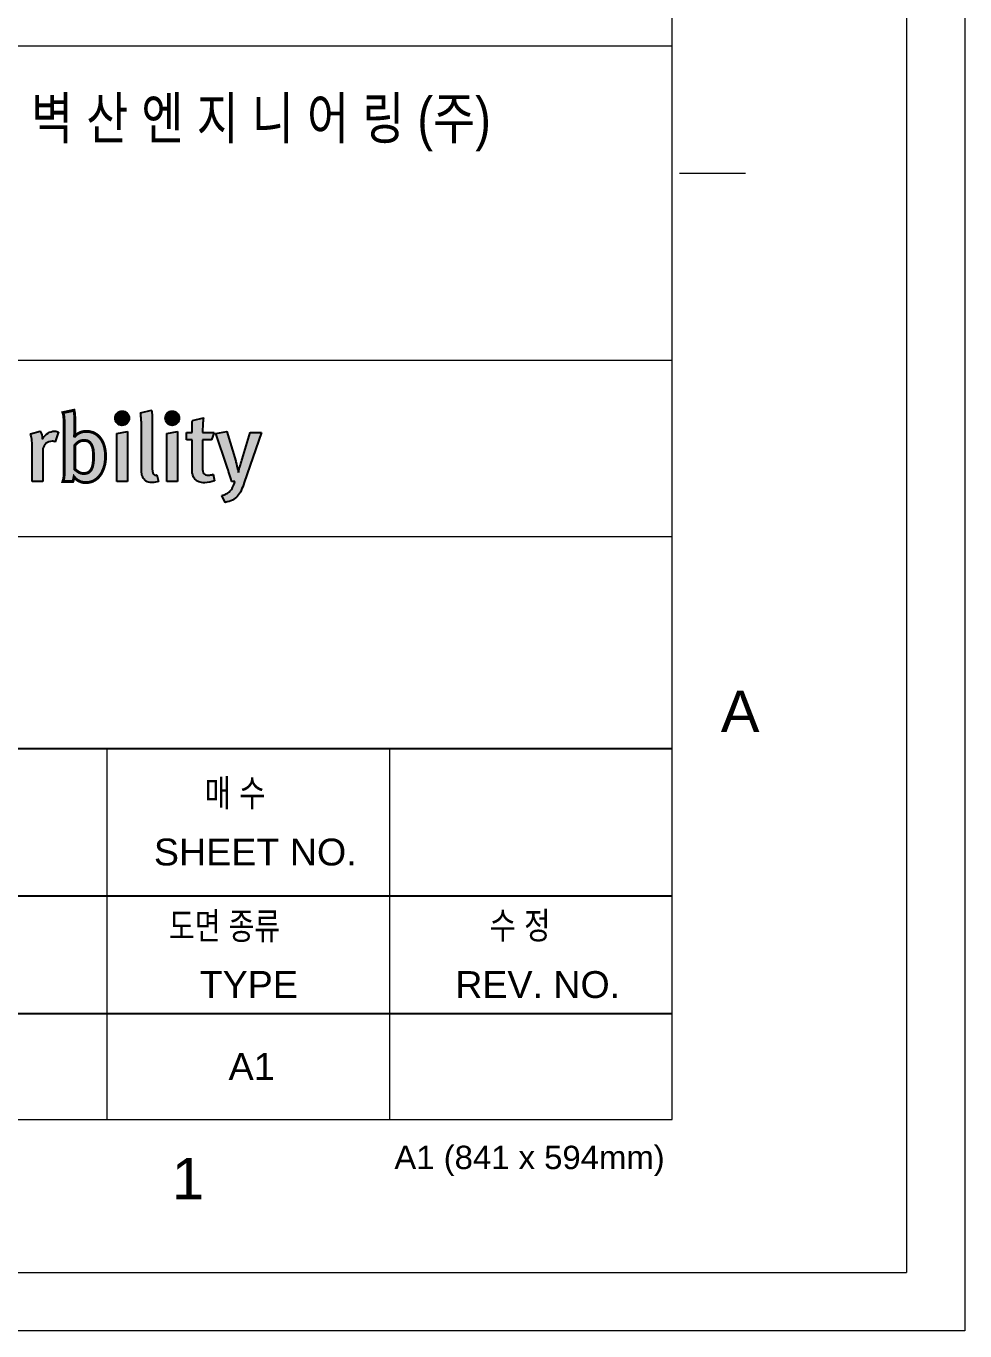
# Model space of a CAD drawing. Header units: inches. Extents: x 0 to 841, y 0 to 594.
# Drawn here: x 760.6 to 841, y 0 to 111.7 of the extents above; entities that cross this region are included whole.
import ezdxf
from ezdxf.enums import TextEntityAlignment as Align

# ---------------------------------------------------------------- set-up
doc = ezdxf.new("R2010")
doc.units = ezdxf.units.IN
doc.header["$MEASUREMENT"] = 0
for name, color, linetype in [('BG 0 -2', 7, 'Continuous'), ('BG _U+B808_U+C774_U+C5B4 1', 7, 'Continuous'), ('BG Default', 7, 'Continuous'), ('BG VPORT', 7, 'Continuous'), ('한국지역난방기술주식회사 CI', 7, 'Continuous')]:
    doc.layers.add(name, color=color, linetype=linetype)
doc.styles.add('Arial', font='arial.ttf')

msp = doc.modelspace()

# ---------------------------------------------------------------- hatches: boundary and pattern name
at = {"layer": 'BG 0 -2', "linetype": 'ByBlock', "true_color": 0x005bac}
h = msp.add_hatch(color=154, dxfattribs=at)
edge = h.paths.add_edge_path()
edge.add_spline(control_points=[(769.44, 78.16), (769.44, 77.99), (769.38, 77.85), (769.26, 77.73), (769.14, 77.61), (769, 77.55), (768.82, 77.55), (768.66, 77.55), (768.52, 77.61), (768.41, 77.73), (768.29, 77.85), (768.24, 77.99), (768.24, 78.16), (768.24, 78.33), (768.29, 78.47), (768.41, 78.59), (768.53, 78.71), (768.67, 78.77), (768.84, 78.77), (769, 78.77), (769.14, 78.71), (769.26, 78.6), (769.38, 78.48), (769.44, 78.33), (769.44, 78.16)], knot_values=[0, 0, 0, 0, 1, 1, 1, 2, 2, 2, 3, 3, 3, 4, 4, 4, 5, 5, 5, 6, 6, 6, 7, 7, 7, 8, 8, 8, 8], degree=3, periodic=0)
h = msp.add_hatch(color=154, dxfattribs=at)
edge = h.paths.add_edge_path()
edge.add_spline(control_points=[(771.96, 72.75), (771.79, 72.68), (771.61, 72.65), (771.41, 72.65), (771.18, 72.65), (771, 72.69), (770.87, 72.78), (770.75, 72.87), (770.66, 72.98), (770.6, 73.11), (770.54, 73.23), (770.51, 73.36), (770.5, 73.5), (770.49, 73.63), (770.49, 73.74), (770.49, 73.83), (770.49, 73.83), (770.49, 77.4), (770.49, 77.4), (770.49, 77.55), (770.49, 77.67), (770.49, 77.79), (770.48, 77.9), (770.48, 78), (770.47, 78.1), (770.46, 78.19), (770.45, 78.28), (770.44, 78.37), (770.44, 78.45), (770.42, 78.54), (770.41, 78.63), (770.41, 78.63), (771.34, 78.84), (771.34, 78.84), (771.38, 78.71), (771.4, 78.55), (771.4, 78.37), (771.41, 78.19), (771.42, 77.96), (771.42, 77.68), (771.42, 77.68), (771.42, 74.13), (771.42, 74.13), (771.42, 73.99), (771.42, 73.87), (771.42, 73.79), (771.42, 73.7), (771.43, 73.63), (771.44, 73.58), (771.45, 73.53), (771.46, 73.48), (771.47, 73.45), (771.48, 73.42), (771.49, 73.4), (771.51, 73.38), (771.54, 73.34), (771.58, 73.31), (771.64, 73.29), (771.69, 73.28), (771.75, 73.28), (771.81, 73.31), (771.81, 73.31), (771.96, 72.75), (771.96, 72.75)], knot_values=[0, 0, 0, 0, 1, 1, 1, 2, 2, 2, 3, 3, 3, 4, 4, 4, 5, 5, 5, 6, 6, 6, 7, 7, 7, 8, 8, 8, 9, 9, 9, 10, 10, 10, 11, 11, 11, 12, 12, 12, 13, 13, 13, 14, 14, 14, 15, 15, 15, 16, 16, 16, 17, 17, 17, 18, 18, 18, 19, 19, 19, 20, 20, 20, 21, 21, 21, 21], degree=3, periodic=0)
h = msp.add_hatch(color=154, dxfattribs=at)
edge = h.paths.add_edge_path()
edge.add_spline(control_points=[(773.73, 78.16), (773.73, 77.99), (773.67, 77.85), (773.55, 77.73), (773.43, 77.61), (773.29, 77.55), (773.12, 77.55), (772.95, 77.55), (772.81, 77.61), (772.7, 77.73), (772.58, 77.85), (772.53, 77.99), (772.53, 78.16), (772.53, 78.33), (772.59, 78.47), (772.7, 78.59), (772.82, 78.71), (772.96, 78.77), (773.13, 78.77), (773.29, 78.77), (773.43, 78.71), (773.55, 78.6), (773.67, 78.48), (773.73, 78.33), (773.73, 78.16)], knot_values=[0, 0, 0, 0, 1, 1, 1, 2, 2, 2, 3, 3, 3, 4, 4, 4, 5, 5, 5, 6, 6, 6, 7, 7, 7, 8, 8, 8, 8], degree=3, periodic=0)
h = msp.add_hatch(color=154, dxfattribs=at)
edge = h.paths.add_edge_path()
edge.add_spline(control_points=[(776.74, 72.81), (776.47, 72.69), (776.2, 72.63), (775.92, 72.63), (775.71, 72.63), (775.54, 72.66), (775.4, 72.71), (775.26, 72.77), (775.15, 72.85), (775.07, 72.94), (774.98, 73.04), (774.92, 73.16), (774.88, 73.29), (774.84, 73.42), (774.82, 73.56), (774.82, 73.71), (774.82, 73.71), (774.82, 76.3), (774.82, 76.3), (774.82, 76.3), (774.36, 76.3), (774.36, 76.3), (774.36, 76.3), (774.36, 76.93), (774.36, 76.93), (774.36, 76.93), (774.82, 76.93), (774.82, 76.93), (774.82, 77.11), (774.82, 77.28), (774.83, 77.46), (774.83, 77.64), (774.84, 77.81), (774.86, 77.97), (774.86, 77.97), (775.8, 78.19), (775.8, 78.19), (775.78, 78.02), (775.76, 77.82), (775.75, 77.59), (775.73, 77.36), (775.73, 77.14), (775.73, 76.93), (775.73, 76.93), (776.73, 76.93), (776.73, 76.93), (776.73, 76.93), (776.49, 76.3), (776.49, 76.3), (776.49, 76.3), (775.72, 76.3), (775.72, 76.3), (775.72, 76.3), (775.72, 73.95), (775.72, 73.95), (775.72, 73.69), (775.75, 73.51), (775.82, 73.42), (775.9, 73.32), (776.03, 73.28), (776.23, 73.28), (776.34, 73.28), (776.47, 73.3), (776.62, 73.36), (776.62, 73.36), (776.74, 72.81), (776.74, 72.81)], knot_values=[0, 0, 0, 0, 1, 1, 1, 2, 2, 2, 3, 3, 3, 4, 4, 4, 5, 5, 5, 6, 6, 6, 7, 7, 7, 8, 8, 8, 9, 9, 9, 10, 10, 10, 11, 11, 11, 12, 12, 12, 13, 13, 13, 14, 14, 14, 15, 15, 15, 16, 16, 16, 17, 17, 17, 18, 18, 18, 19, 19, 19, 20, 20, 20, 21, 21, 21, 22, 22, 22, 22], degree=3, periodic=0)
h = msp.add_hatch(color=154, dxfattribs=at)
edge = h.paths.add_edge_path()
edge.add_spline(control_points=[(763.1, 76.13), (763.06, 76.15), (763.01, 76.16), (762.98, 76.18), (762.94, 76.19), (762.89, 76.19), (762.84, 76.19), (762.65, 76.19), (762.48, 76.13), (762.34, 76.01), (762.19, 75.89), (762.1, 75.74), (762.06, 75.57), (762.06, 75.57), (762.06, 72.74), (762.06, 72.74), (762.06, 72.74), (761.14, 72.74), (761.14, 72.74), (761.14, 72.74), (761.14, 75.7), (761.14, 75.7), (761.14, 75.96), (761.13, 76.18), (761.1, 76.36), (761.07, 76.54), (761.04, 76.7), (760.99, 76.82), (760.99, 76.82), (761.83, 77.04), (761.83, 77.04), (761.94, 76.84), (761.99, 76.62), (761.99, 76.37), (762.15, 76.61), (762.32, 76.78), (762.49, 76.88), (762.67, 76.99), (762.85, 77.05), (763.06, 77.05), (763.18, 77.05), (763.29, 77.02), (763.38, 76.98), (763.38, 76.98), (763.1, 76.13), (763.1, 76.13)], knot_values=[0, 0, 0, 0, 1, 1, 1, 2, 2, 2, 3, 3, 3, 4, 4, 4, 5, 5, 5, 6, 6, 6, 7, 7, 7, 8, 8, 8, 9, 9, 9, 10, 10, 10, 11, 11, 11, 12, 12, 12, 13, 13, 13, 14, 14, 14, 15, 15, 15, 15], degree=3, periodic=0)
for points in [[(768.37, 72.74), (768.37, 76.86), (769.29, 77.03), (769.29, 72.74)], [(772.66, 72.74), (772.66, 76.86), (773.58, 77.03), (773.58, 72.74)]]:
    msp.add_hatch(color=154, dxfattribs=at).paths.add_polyline_path(points)
h = msp.add_hatch(color=154, dxfattribs=at)
edge = h.paths.add_edge_path()
edge.add_spline(control_points=[(779.3, 72.65), (779.21, 72.39), (779.12, 72.17), (779.03, 71.98), (778.94, 71.79), (778.84, 71.62), (778.72, 71.49), (778.6, 71.35), (778.46, 71.24), (778.29, 71.15), (778.12, 71.06), (777.91, 70.99), (777.66, 70.95), (777.66, 70.95), (777.37, 71.54), (777.37, 71.54), (777.51, 71.58), (777.64, 71.62), (777.75, 71.68), (777.86, 71.73), (777.97, 71.81), (778.06, 71.9), (778.15, 71.99), (778.23, 72.1), (778.3, 72.24), (778.37, 72.37), (778.44, 72.54), (778.5, 72.74), (778.5, 72.74), (778.21, 72.74), (778.21, 72.74), (778.15, 72.98), (778.08, 73.2), (778.01, 73.43), (777.94, 73.65), (777.87, 73.85), (777.81, 74.04), (777.81, 74.04), (776.86, 76.86), (776.86, 76.86), (776.86, 76.86), (777.79, 77.02), (777.79, 77.02), (777.79, 77.02), (778.56, 74.47), (778.56, 74.47), (778.57, 74.41), (778.59, 74.33), (778.62, 74.23), (778.62, 74.23), (778.69, 73.93), (778.69, 73.93), (778.72, 73.83), (778.74, 73.74), (778.76, 73.67), (778.77, 73.59), (778.78, 73.54), (778.79, 73.52), (778.79, 73.53), (778.8, 73.57), (778.82, 73.65), (778.84, 73.72), (778.86, 73.81), (778.89, 73.92), (778.92, 74.03), (778.95, 74.14), (778.99, 74.27), (779.03, 74.4), (779.07, 74.53), (779.11, 74.66), (779.11, 74.66), (779.8, 76.93), (779.8, 76.93), (779.8, 76.93), (780.78, 76.93), (780.78, 76.93), (780.78, 76.93), (779.3, 72.65), (779.3, 72.65)], knot_values=[0, 0, 0, 0, 1, 1, 1, 2, 2, 2, 3, 3, 3, 4, 4, 4, 5, 5, 5, 6, 6, 6, 7, 7, 7, 8, 8, 8, 9, 9, 9, 10, 10, 10, 11, 11, 11, 12, 12, 12, 13, 13, 13, 14, 14, 14, 15, 15, 15, 16, 16, 16, 17, 17, 17, 18, 18, 18, 19, 19, 19, 20, 20, 20, 21, 21, 21, 22, 22, 22, 23, 23, 23, 24, 24, 24, 25, 25, 25, 26, 26, 26, 26], degree=3, periodic=0)
at = {"layer": 'BG Default', "linetype": 'Continuous', "true_color": 0x4482f4}
h = msp.add_hatch(color=163, dxfattribs=at)
h.paths.add_polyline_path([(763.88, 77.63), (763.88, 73.67), (763.88, 73.48), (763.87, 73.31), (763.86, 73.18), (763.85, 73.07), (763.83, 72.97), (763.82, 72.89), (763.79, 72.81), (763.77, 72.74), (764.61, 72.74), (764.63, 72.78), (764.64, 72.81), (764.66, 72.85), (764.67, 72.89), (764.69, 72.98), (764.72, 73.13), (764.77, 73.07), (764.82, 73.01), (764.88, 72.96), (764.93, 72.92), (764.99, 72.87), (765.05, 72.83), (765.11, 72.8), (765.17, 72.77), (765.24, 72.74), (765.3, 72.71), (765.37, 72.69), (765.44, 72.68), (765.51, 72.66), (765.59, 72.65), (765.66, 72.65), (765.74, 72.65), (765.83, 72.65), (765.92, 72.66), (766.01, 72.67), (766.09, 72.69), (766.18, 72.71), (766.26, 72.74), (766.34, 72.77), (766.41, 72.81), (766.49, 72.85), (766.56, 72.9), (766.63, 72.95), (766.7, 73), (766.76, 73.06), (766.83, 73.13), (766.89, 73.2), (766.94, 73.27), (767, 73.34), (767.05, 73.42), (767.1, 73.51), (767.14, 73.6), (767.18, 73.69), (767.22, 73.78), (767.26, 73.88), (767.29, 73.98), (767.32, 74.09), (767.35, 74.19), (767.37, 74.3), (767.38, 74.42), (767.4, 74.53), (767.41, 74.65), (767.41, 74.78), (767.42, 74.9), (767.41, 75.02), (767.41, 75.14), (767.4, 75.25), (767.39, 75.37), (767.37, 75.47), (767.35, 75.58), (767.33, 75.68), (767.3, 75.78), (767.27, 75.88), (767.24, 75.97), (767.2, 76.06), (767.16, 76.15), (767.12, 76.23), (767.07, 76.31), (767.02, 76.38), (766.97, 76.45), (766.92, 76.52), (766.86, 76.58), (766.8, 76.64), (766.74, 76.7), (766.67, 76.75), (766.6, 76.8), (766.53, 76.84), (766.46, 76.88), (766.38, 76.92), (766.3, 76.95), (766.22, 76.97), (766.14, 76.99), (766.05, 77.01), (765.97, 77.02), (765.88, 77.03), (765.78, 77.03), (765.71, 77.03), (765.64, 77.02), (765.57, 77.02), (765.5, 77.01), (765.43, 76.99), (765.37, 76.98), (765.31, 76.96), (765.25, 76.93), (765.19, 76.91), (765.13, 76.88), (765.07, 76.85), (765.01, 76.81), (764.95, 76.77), (764.9, 76.72), (764.84, 76.68), (764.79, 76.62), (764.76, 76.63), (764.76, 76.65), (764.76, 76.67), (764.77, 76.75), (764.78, 76.87), (764.78, 77.03), (764.78, 78.01), (764.78, 78.24), (764.77, 78.44), (764.76, 78.53), (764.75, 78.63), (764.73, 78.73), (764.71, 78.84), (763.77, 78.64), (763.8, 78.55), (763.82, 78.45), (763.84, 78.34), (763.85, 78.23), (763.86, 78.1), (763.87, 77.96)])
h.paths.add_polyline_path([(764.79, 75.84), (764.82, 75.88), (764.86, 75.91), (764.93, 75.99), (765.01, 76.06), (765.1, 76.13), (765.15, 76.16), (765.21, 76.18), (765.26, 76.21), (765.32, 76.23), (765.38, 76.24), (765.45, 76.25), (765.51, 76.26), (765.58, 76.26), (765.65, 76.26), (765.7, 76.25), (765.76, 76.24), (765.81, 76.23), (765.86, 76.22), (765.9, 76.2), (765.95, 76.18), (765.99, 76.15), (766.02, 76.12), (766.06, 76.09), (766.09, 76.06), (766.12, 76.02), (766.15, 75.99), (766.18, 75.95), (766.21, 75.9), (766.23, 75.86), (766.25, 75.81), (766.27, 75.76), (766.29, 75.71), (766.31, 75.66), (766.32, 75.6), (766.34, 75.54), (766.35, 75.48), (766.36, 75.42), (766.37, 75.3), (766.38, 75.17), (766.39, 75.03), (766.39, 74.89), (766.39, 74.7), (766.38, 74.53), (766.36, 74.36), (766.34, 74.22), (766.33, 74.15), (766.31, 74.08), (766.3, 74.02), (766.28, 73.96), (766.26, 73.91), (766.24, 73.86), (766.22, 73.81), (766.19, 73.77), (766.17, 73.72), (766.14, 73.69), (766.11, 73.65), (766.08, 73.62), (766.05, 73.59), (766.01, 73.56), (765.98, 73.53), (765.94, 73.51), (765.9, 73.49), (765.86, 73.47), (765.81, 73.46), (765.77, 73.45), (765.72, 73.44), (765.67, 73.43), (765.62, 73.43), (765.57, 73.43), (765.51, 73.43), (765.45, 73.43), (765.39, 73.44), (765.33, 73.45), (765.28, 73.47), (765.23, 73.49), (765.17, 73.51), (765.12, 73.54), (765.03, 73.6), (764.94, 73.66), (764.86, 73.72), (764.79, 73.79)], flags=0)
at = {"layer": 'BG Default', "linetype": 'Continuous', "true_color": 0x266df2}
h = msp.add_hatch(color=150, dxfattribs=at)
h.paths.add_polyline_path([(764.79, 76.62), (764.76, 76.63), (764.76, 76.65), (764.76, 76.67), (764.77, 76.75), (764.78, 76.87), (764.78, 77.03), (764.78, 78.01), (764.78, 78.24), (764.77, 78.44), (764.76, 78.53), (764.75, 78.63), (764.73, 78.73), (764.71, 78.84), (763.77, 78.64), (763.8, 78.55), (763.82, 78.45), (763.84, 78.34), (763.85, 78.23), (763.86, 78.1), (763.87, 77.96), (763.88, 77.8), (763.88, 77.63), (763.88, 73.67), (763.88, 73.48), (763.87, 73.31), (763.86, 73.18), (763.85, 73.07), (763.83, 72.97), (763.82, 72.89), (763.79, 72.81), (763.77, 72.74), (764.61, 72.74), (764.63, 72.78), (764.64, 72.81), (764.66, 72.85), (764.67, 72.89), (764.69, 72.98), (764.72, 73.13), (764.77, 73.07), (764.82, 73.01), (764.88, 72.96), (764.93, 72.92), (764.99, 72.87), (765.05, 72.83), (765.11, 72.8), (765.17, 72.77), (765.24, 72.74), (765.3, 72.71), (765.37, 72.69), (765.44, 72.68), (765.51, 72.66), (765.59, 72.65), (765.66, 72.65), (765.74, 72.65), (765.83, 72.65), (765.92, 72.66), (766.01, 72.67), (766.09, 72.69), (766.18, 72.71), (766.26, 72.74), (766.34, 72.77), (766.41, 72.81), (766.49, 72.85), (766.56, 72.9), (766.63, 72.95), (766.7, 73), (766.76, 73.06), (766.83, 73.13), (766.89, 73.2), (766.94, 73.27), (767, 73.34), (767.05, 73.42), (767.1, 73.51), (767.14, 73.6), (767.18, 73.69), (767.22, 73.78), (767.26, 73.88), (767.29, 73.98), (767.32, 74.09), (767.35, 74.19), (767.37, 74.3), (767.38, 74.42), (767.4, 74.53), (767.41, 74.65), (767.41, 74.78), (767.42, 74.9), (767.41, 75.02), (767.41, 75.14), (767.4, 75.25), (767.39, 75.37), (767.37, 75.47), (767.35, 75.58), (767.33, 75.68), (767.3, 75.78), (767.27, 75.88), (767.24, 75.97), (767.2, 76.06), (767.16, 76.15), (767.12, 76.23), (767.07, 76.31), (767.02, 76.38), (766.97, 76.45), (766.92, 76.52), (766.86, 76.58), (766.8, 76.64), (766.74, 76.7), (766.67, 76.75), (766.6, 76.8), (766.53, 76.84), (766.46, 76.88), (766.38, 76.92), (766.3, 76.95), (766.22, 76.97), (766.14, 76.99), (766.05, 77.01), (765.97, 77.02), (765.88, 77.03), (765.78, 77.03), (765.71, 77.03), (765.64, 77.02), (765.57, 77.02), (765.5, 77.01), (765.43, 76.99), (765.37, 76.98), (765.31, 76.96), (765.25, 76.93), (765.19, 76.91), (765.13, 76.88), (765.07, 76.85), (765.01, 76.81), (764.95, 76.77), (764.9, 76.72)])
h.paths.add_polyline_path([(764.79, 75.84), (764.82, 75.88), (764.86, 75.91), (764.93, 75.99), (765.01, 76.06), (765.1, 76.13), (765.15, 76.16), (765.21, 76.18), (765.26, 76.21), (765.32, 76.23), (765.38, 76.24), (765.45, 76.25), (765.51, 76.26), (765.58, 76.26), (765.65, 76.26), (765.7, 76.25), (765.76, 76.24), (765.81, 76.23), (765.86, 76.22), (765.9, 76.2), (765.95, 76.18), (765.99, 76.15), (766.02, 76.12), (766.06, 76.09), (766.09, 76.06), (766.12, 76.02), (766.15, 75.99), (766.18, 75.95), (766.21, 75.9), (766.23, 75.86), (766.25, 75.81), (766.27, 75.76), (766.29, 75.71), (766.31, 75.66), (766.32, 75.6), (766.34, 75.54), (766.35, 75.48), (766.36, 75.42), (766.37, 75.3), (766.38, 75.17), (766.39, 75.03), (766.39, 74.89), (766.39, 74.7), (766.38, 74.53), (766.36, 74.36), (766.34, 74.22), (766.33, 74.15), (766.31, 74.08), (766.3, 74.02), (766.28, 73.96), (766.26, 73.91), (766.24, 73.86), (766.22, 73.81), (766.19, 73.77), (766.17, 73.72), (766.14, 73.69), (766.11, 73.65), (766.08, 73.62), (766.05, 73.59), (766.01, 73.56), (765.98, 73.53), (765.94, 73.51), (765.9, 73.49), (765.86, 73.47), (765.81, 73.46), (765.77, 73.45), (765.72, 73.44), (765.67, 73.43), (765.62, 73.43), (765.57, 73.43), (765.51, 73.43), (765.45, 73.43), (765.39, 73.44), (765.33, 73.45), (765.28, 73.47), (765.23, 73.49), (765.17, 73.51), (765.12, 73.54), (765.03, 73.6), (764.94, 73.66), (764.86, 73.72), (764.79, 73.79)], flags=0)

# ---------------------------------------------------------------- linework, layer by layer
at = {"layer": 'BG 0 -2', "color": 7, "linetype": 'Continuous', "lineweight": 9}
for p, q in [((841, 594), (841, 0)), ((815.93, 18.11), (815.93, 576.75)), ((666.66, 110.04), (815.93, 110.04)), ((816.56, 99.14), (822.22, 99.14)), ((666.66, 83.14), (815.93, 83.14)), ((666.66, 68.03), (815.93, 68.03)), ((767.52, 49.88), (767.52, 18.11)), ((791.73, 49.88), (791.73, 18.11)), ((25.11, 18.11), (815.93, 18.11)), ((841, 0), (0, 0))]:
    msp.add_line(p, q, dxfattribs=at)
at = {"layer": 'BG 0 -2', "color": 7, "linetype": 'Continuous', "lineweight": 0}
for points in [[(768.37, 72.74), (768.37, 76.86), (769.29, 77.03), (769.29, 72.74)], [(772.66, 72.74), (772.66, 76.86), (773.58, 77.03), (773.58, 72.74)]]:
    msp.add_lwpolyline(points, close=True, dxfattribs=at)
for points, knots in [([(769.44, 78.16), (769.44, 77.99), (769.38, 77.85), (769.26, 77.73), (769.14, 77.61), (769, 77.55), (768.82, 77.55), (768.66, 77.55), (768.52, 77.61), (768.41, 77.73), (768.29, 77.85), (768.24, 77.99), (768.24, 78.16), (768.24, 78.33), (768.29, 78.47), (768.41, 78.59), (768.53, 78.71), (768.67, 78.77), (768.84, 78.77), (769, 78.77), (769.14, 78.71), (769.26, 78.6), (769.38, 78.48), (769.44, 78.33), (769.44, 78.16)], [0, 0, 0, 0, 1, 1, 1, 2, 2, 2, 3, 3, 3, 4, 4, 4, 5, 5, 5, 6, 6, 6, 7, 7, 7, 8, 8, 8, 8]), ([(771.96, 72.75), (771.79, 72.68), (771.61, 72.65), (771.41, 72.65), (771.18, 72.65), (771, 72.69), (770.87, 72.78), (770.75, 72.87), (770.66, 72.98), (770.6, 73.11), (770.54, 73.23), (770.51, 73.36), (770.5, 73.5), (770.49, 73.63), (770.49, 73.74), (770.49, 73.83), (770.49, 73.83), (770.49, 77.4), (770.49, 77.4), (770.49, 77.55), (770.49, 77.67), (770.49, 77.79), (770.48, 77.9), (770.48, 78), (770.47, 78.1), (770.46, 78.19), (770.45, 78.28), (770.44, 78.37), (770.44, 78.45), (770.42, 78.54), (770.41, 78.63), (770.41, 78.63), (771.34, 78.84), (771.34, 78.84), (771.38, 78.71), (771.4, 78.55), (771.4, 78.37), (771.41, 78.19), (771.42, 77.96), (771.42, 77.68), (771.42, 77.68), (771.42, 74.13), (771.42, 74.13), (771.42, 73.99), (771.42, 73.87), (771.42, 73.79), (771.42, 73.7), (771.43, 73.63), (771.44, 73.58), (771.45, 73.53), (771.46, 73.48), (771.47, 73.45), (771.48, 73.42), (771.49, 73.4), (771.51, 73.38), (771.54, 73.34), (771.58, 73.31), (771.64, 73.29), (771.69, 73.28), (771.75, 73.28), (771.81, 73.31), (771.81, 73.31), (771.96, 72.75), (771.96, 72.75)], [0, 0, 0, 0, 1, 1, 1, 2, 2, 2, 3, 3, 3, 4, 4, 4, 5, 5, 5, 6, 6, 6, 7, 7, 7, 8, 8, 8, 9, 9, 9, 10, 10, 10, 11, 11, 11, 12, 12, 12, 13, 13, 13, 14, 14, 14, 15, 15, 15, 16, 16, 16, 17, 17, 17, 18, 18, 18, 19, 19, 19, 20, 20, 20, 21, 21, 21, 21]), ([(773.73, 78.16), (773.73, 77.99), (773.67, 77.85), (773.55, 77.73), (773.43, 77.61), (773.29, 77.55), (773.12, 77.55), (772.95, 77.55), (772.81, 77.61), (772.7, 77.73), (772.58, 77.85), (772.53, 77.99), (772.53, 78.16), (772.53, 78.33), (772.59, 78.47), (772.7, 78.59), (772.82, 78.71), (772.96, 78.77), (773.13, 78.77), (773.29, 78.77), (773.43, 78.71), (773.55, 78.6), (773.67, 78.48), (773.73, 78.33), (773.73, 78.16)], [0, 0, 0, 0, 1, 1, 1, 2, 2, 2, 3, 3, 3, 4, 4, 4, 5, 5, 5, 6, 6, 6, 7, 7, 7, 8, 8, 8, 8]), ([(776.74, 72.81), (776.47, 72.69), (776.2, 72.63), (775.92, 72.63), (775.71, 72.63), (775.54, 72.66), (775.4, 72.71), (775.26, 72.77), (775.15, 72.85), (775.07, 72.94), (774.98, 73.04), (774.92, 73.16), (774.88, 73.29), (774.84, 73.42), (774.82, 73.56), (774.82, 73.71), (774.82, 73.71), (774.82, 76.3), (774.82, 76.3), (774.82, 76.3), (774.36, 76.3), (774.36, 76.3), (774.36, 76.3), (774.36, 76.93), (774.36, 76.93), (774.36, 76.93), (774.82, 76.93), (774.82, 76.93), (774.82, 77.11), (774.82, 77.28), (774.83, 77.46), (774.83, 77.64), (774.84, 77.81), (774.86, 77.97), (774.86, 77.97), (775.8, 78.19), (775.8, 78.19), (775.78, 78.02), (775.76, 77.82), (775.75, 77.59), (775.73, 77.36), (775.73, 77.14), (775.73, 76.93), (775.73, 76.93), (776.73, 76.93), (776.73, 76.93), (776.73, 76.93), (776.49, 76.3), (776.49, 76.3), (776.49, 76.3), (775.72, 76.3), (775.72, 76.3), (775.72, 76.3), (775.72, 73.95), (775.72, 73.95), (775.72, 73.69), (775.75, 73.51), (775.82, 73.42), (775.9, 73.32), (776.03, 73.28), (776.23, 73.28), (776.34, 73.28), (776.47, 73.3), (776.62, 73.36), (776.62, 73.36), (776.74, 72.81), (776.74, 72.81)], [0, 0, 0, 0, 1, 1, 1, 2, 2, 2, 3, 3, 3, 4, 4, 4, 5, 5, 5, 6, 6, 6, 7, 7, 7, 8, 8, 8, 9, 9, 9, 10, 10, 10, 11, 11, 11, 12, 12, 12, 13, 13, 13, 14, 14, 14, 15, 15, 15, 16, 16, 16, 17, 17, 17, 18, 18, 18, 19, 19, 19, 20, 20, 20, 21, 21, 21, 22, 22, 22, 22]), ([(763.1, 76.13), (763.06, 76.15), (763.01, 76.16), (762.98, 76.18), (762.94, 76.19), (762.89, 76.19), (762.84, 76.19), (762.65, 76.19), (762.48, 76.13), (762.34, 76.01), (762.19, 75.89), (762.1, 75.74), (762.06, 75.57), (762.06, 75.57), (762.06, 72.74), (762.06, 72.74), (762.06, 72.74), (761.14, 72.74), (761.14, 72.74), (761.14, 72.74), (761.14, 75.7), (761.14, 75.7), (761.14, 75.96), (761.13, 76.18), (761.1, 76.36), (761.07, 76.54), (761.04, 76.7), (760.99, 76.82), (760.99, 76.82), (761.83, 77.04), (761.83, 77.04), (761.94, 76.84), (761.99, 76.62), (761.99, 76.37), (762.15, 76.61), (762.32, 76.78), (762.49, 76.88), (762.67, 76.99), (762.85, 77.05), (763.06, 77.05), (763.18, 77.05), (763.29, 77.02), (763.38, 76.98), (763.38, 76.98), (763.1, 76.13), (763.1, 76.13)], [0, 0, 0, 0, 1, 1, 1, 2, 2, 2, 3, 3, 3, 4, 4, 4, 5, 5, 5, 6, 6, 6, 7, 7, 7, 8, 8, 8, 9, 9, 9, 10, 10, 10, 11, 11, 11, 12, 12, 12, 13, 13, 13, 14, 14, 14, 15, 15, 15, 15]), ([(779.3, 72.65), (779.21, 72.39), (779.12, 72.17), (779.03, 71.98), (778.94, 71.79), (778.84, 71.62), (778.72, 71.49), (778.6, 71.35), (778.46, 71.24), (778.29, 71.15), (778.12, 71.06), (777.91, 70.99), (777.66, 70.95), (777.66, 70.95), (777.37, 71.54), (777.37, 71.54), (777.51, 71.58), (777.64, 71.62), (777.75, 71.68), (777.86, 71.73), (777.97, 71.81), (778.06, 71.9), (778.15, 71.99), (778.23, 72.1), (778.3, 72.24), (778.37, 72.37), (778.44, 72.54), (778.5, 72.74), (778.5, 72.74), (778.21, 72.74), (778.21, 72.74), (778.15, 72.98), (778.08, 73.2), (778.01, 73.43), (777.94, 73.65), (777.87, 73.85), (777.81, 74.04), (777.81, 74.04), (776.86, 76.86), (776.86, 76.86), (776.86, 76.86), (777.79, 77.02), (777.79, 77.02), (777.79, 77.02), (778.56, 74.47), (778.56, 74.47), (778.57, 74.41), (778.59, 74.33), (778.62, 74.23), (778.62, 74.23), (778.69, 73.93), (778.69, 73.93), (778.72, 73.83), (778.74, 73.74), (778.76, 73.67), (778.77, 73.59), (778.78, 73.54), (778.79, 73.52), (778.79, 73.53), (778.8, 73.57), (778.82, 73.65), (778.84, 73.72), (778.86, 73.81), (778.89, 73.92), (778.92, 74.03), (778.95, 74.14), (778.99, 74.27), (779.03, 74.4), (779.07, 74.53), (779.11, 74.66), (779.11, 74.66), (779.8, 76.93), (779.8, 76.93), (779.8, 76.93), (780.78, 76.93), (780.78, 76.93), (780.78, 76.93), (779.3, 72.65), (779.3, 72.65)], [0, 0, 0, 0, 1, 1, 1, 2, 2, 2, 3, 3, 3, 4, 4, 4, 5, 5, 5, 6, 6, 6, 7, 7, 7, 8, 8, 8, 9, 9, 9, 10, 10, 10, 11, 11, 11, 12, 12, 12, 13, 13, 13, 14, 14, 14, 15, 15, 15, 16, 16, 16, 17, 17, 17, 18, 18, 18, 19, 19, 19, 20, 20, 20, 21, 21, 21, 22, 22, 22, 23, 23, 23, 24, 24, 24, 25, 25, 25, 26, 26, 26, 26])]:
    msp.add_open_spline(points, degree=3, knots=knots, dxfattribs=at)
at = {"layer": 'BG _U+B808_U+C774_U+C5B4 1', "color": 7, "linetype": 'Continuous', "lineweight": 25}
for p, q in [((763.77, 78.64), (764.71, 78.84)), ((770.41, 78.63), (771.34, 78.84)), ((770.47, 78.1), (770.44, 78.37)), ((763.88, 73.67), (763.88, 77.63)), ((764.78, 78.01), (764.78, 77.03)), ((770.49, 77.4), (770.49, 77.79)), ((770.49, 73.83), (770.49, 77.4)), ((771.42, 77.68), (771.42, 74.13)), ((774.82, 76.93), (774.83, 77.46)), ((774.86, 77.97), (775.8, 78.19)), ((760.99, 76.82), (761.83, 77.04)), ((763.1, 76.13), (762.98, 76.18)), ((763.38, 76.98), (763.1, 76.13)), ((764.76, 76.63), (764.79, 76.62)), ((768.37, 76.86), (769.29, 77.03)), ((768.37, 72.74), (768.37, 76.86)), ((769.29, 77.03), (769.29, 72.74)), ((772.66, 76.86), (773.58, 77.03)), ((772.66, 72.74), (772.66, 76.86)), ((773.58, 77.03), (773.58, 72.74)), ((774.36, 76.3), (774.36, 76.93)), ((774.36, 76.93), (774.82, 76.93)), ((774.82, 76.3), (774.36, 76.3)), ((774.82, 73.71), (774.82, 76.3)), ((776.49, 76.3), (775.72, 76.3)), ((775.72, 76.3), (775.72, 73.95)), ((775.73, 76.93), (776.73, 76.93)), ((776.73, 76.93), (776.49, 76.3)), ((776.86, 76.86), (777.79, 77.02)), ((777.81, 74.04), (776.86, 76.86)), ((777.79, 77.02), (778.56, 74.47)), ((779.11, 74.66), (779.8, 76.93)), ((780.78, 76.93), (779.3, 72.65)), ((779.8, 76.93), (780.78, 76.93)), ((761.14, 72.74), (761.14, 75.7)), ((762.06, 75.57), (762.06, 72.74)), ((764.79, 75.84), (764.79, 73.79)), ((778.56, 74.47), (778.62, 74.23)), ((778.62, 74.23), (778.69, 73.93)), ((762.06, 72.74), (761.14, 72.74)), ((764.61, 72.74), (763.77, 72.74)), ((769.29, 72.74), (768.37, 72.74)), ((771.81, 73.31), (771.96, 72.75)), ((773.58, 72.74), (772.66, 72.74)), ((776.62, 73.36), (776.74, 72.81)), ((778.5, 72.74), (778.21, 72.74)), ((778.79, 73.52), (778.82, 73.65)), ((777.66, 70.95), (777.37, 71.54))]:
    msp.add_line(p, q, dxfattribs=at)
for points, knots in [([(763.88, 77.63), (763.88, 77.87), (763.87, 78.07), (763.85, 78.23), (763.84, 78.38), (763.81, 78.52), (763.77, 78.64)], [13, 13, 13, 13, 14, 14, 14, 15, 15, 15, 15]), ([(768.41, 77.73), (768.29, 77.85), (768.24, 77.99), (768.24, 78.16), (768.24, 78.33), (768.29, 78.47), (768.41, 78.59)], [3, 3, 3, 3, 4, 4, 4, 5, 5, 5, 5]), ([(768.41, 78.59), (768.53, 78.71), (768.67, 78.77), (768.84, 78.77), (769, 78.77), (769.14, 78.71), (769.26, 78.6)], [5, 5, 5, 5, 6, 6, 6, 7, 7, 7, 7]), ([(771.34, 78.84), (771.38, 78.71), (771.4, 78.55), (771.4, 78.37), (771.41, 78.19), (771.42, 77.96), (771.42, 77.68)], [11, 11, 11, 11, 12, 12, 12, 13, 13, 13, 13]), ([(772.7, 77.73), (772.58, 77.85), (772.53, 77.99), (772.53, 78.16), (772.53, 78.33), (772.59, 78.47), (772.7, 78.59)], [3, 3, 3, 3, 4, 4, 4, 5, 5, 5, 5]), ([(772.7, 78.59), (772.82, 78.71), (772.96, 78.77), (773.13, 78.77), (773.29, 78.77), (773.43, 78.71), (773.55, 78.6)], [5, 5, 5, 5, 6, 6, 6, 7, 7, 7, 7]), ([(769.44, 78.16), (769.44, 77.99), (769.38, 77.85), (769.26, 77.73), (769.14, 77.61), (769, 77.55), (768.82, 77.55), (768.66, 77.55), (768.52, 77.61), (768.41, 77.73)], [0, 0, 0, 0, 1, 1, 1, 2, 2, 2, 3, 3, 3, 3]), ([(773.73, 78.16), (773.73, 77.99), (773.67, 77.85), (773.55, 77.73), (773.43, 77.61), (773.29, 77.55), (773.12, 77.55), (772.95, 77.55), (772.81, 77.61), (772.7, 77.73)], [0, 0, 0, 0, 1, 1, 1, 2, 2, 2, 3, 3, 3, 3]), ([(762.98, 76.18), (762.94, 76.19), (762.89, 76.19), (762.84, 76.19), (762.65, 76.19), (762.48, 76.13), (762.34, 76.01), (762.19, 75.89), (762.1, 75.74), (762.06, 75.57)], [1, 1, 1, 1, 2, 2, 2, 3, 3, 3, 4, 4, 4, 4]), ([(762.49, 76.88), (762.67, 76.99), (762.85, 77.05), (763.06, 77.05), (763.18, 77.05), (763.29, 77.02), (763.38, 76.98)], [12, 12, 12, 12, 13, 13, 13, 14, 14, 14, 14]), ([(765.99, 76.15), (765.88, 76.22), (765.75, 76.26), (765.58, 76.26), (765.39, 76.26), (765.23, 76.21), (765.1, 76.13)], [3, 3, 3, 3, 4, 4, 4, 5, 5, 5, 5]), ([(765.25, 76.93), (765.41, 77), (765.58, 77.03), (765.78, 77.03), (766.03, 77.03), (766.26, 76.98), (766.46, 76.88)], [23, 23, 23, 23, 24, 24, 24, 25, 25, 25, 25]), ([(766.46, 76.88), (766.66, 76.78), (766.83, 76.64), (766.97, 76.45), (767.11, 76.27), (767.22, 76.04), (767.3, 75.78)], [25, 25, 25, 25, 26, 26, 26, 27, 27, 27, 27]), ([(765.12, 73.54), (765.25, 73.46), (765.4, 73.43), (765.57, 73.43), (765.86, 73.43), (766.06, 73.54), (766.19, 73.77)], [8, 8, 8, 8, 9, 9, 9, 10, 10, 10, 10]), ([(767.29, 73.98), (767.21, 73.7), (767.09, 73.47), (766.94, 73.27), (766.79, 73.07), (766.62, 72.92), (766.41, 72.81)], [1, 1, 1, 1, 2, 2, 2, 3, 3, 3, 3]), ([(771.42, 73.79), (771.42, 73.7), (771.43, 73.63), (771.44, 73.58), (771.45, 73.53), (771.46, 73.48), (771.47, 73.45)], [15, 15, 15, 15, 16, 16, 16, 17, 17, 17, 17]), ([(778.21, 72.74), (778.15, 72.98), (778.08, 73.2), (778.01, 73.43), (777.94, 73.65), (777.87, 73.85), (777.81, 74.04)], [10, 10, 10, 10, 11, 11, 11, 12, 12, 12, 12]), ([(778.82, 73.65), (778.84, 73.72), (778.86, 73.81), (778.89, 73.92), (778.92, 74.03), (778.95, 74.14), (778.99, 74.27), (779.03, 74.4), (779.07, 74.53), (779.11, 74.66)], [20, 20, 20, 20, 21, 21, 21, 22, 22, 22, 23, 23, 23, 23]), ([(763.77, 72.74), (763.79, 72.79), (763.8, 72.84), (763.82, 72.89), (763.83, 72.94), (763.84, 73), (763.85, 73.07), (763.86, 73.13), (763.86, 73.22), (763.87, 73.31)], [8, 8, 8, 8, 9, 9, 9, 10, 10, 10, 11, 11, 11, 11]), ([(766.41, 72.81), (766.21, 72.7), (765.99, 72.65), (765.74, 72.65), (765.32, 72.65), (764.98, 72.81), (764.72, 73.13)], [3, 3, 3, 3, 4, 4, 4, 5, 5, 5, 5]), ([(771.96, 72.75), (771.79, 72.68), (771.61, 72.65), (771.41, 72.65), (771.18, 72.65), (771, 72.69), (770.87, 72.78)], [0, 0, 0, 0, 1, 1, 1, 2, 2, 2, 2]), ([(776.74, 72.81), (776.47, 72.69), (776.2, 72.63), (775.92, 72.63), (775.71, 72.63), (775.54, 72.66), (775.4, 72.71)], [0, 0, 0, 0, 1, 1, 1, 2, 2, 2, 2]), ([(775.82, 73.42), (775.9, 73.32), (776.03, 73.28), (776.23, 73.28), (776.34, 73.28), (776.47, 73.3), (776.62, 73.36)], [19, 19, 19, 19, 20, 20, 20, 21, 21, 21, 21]), ([(777.75, 71.68), (777.86, 71.73), (777.97, 71.81), (778.06, 71.9), (778.15, 71.99), (778.23, 72.1), (778.3, 72.24)], [6, 6, 6, 6, 7, 7, 7, 8, 8, 8, 8]), ([(779.03, 71.98), (778.94, 71.79), (778.84, 71.62), (778.72, 71.49), (778.6, 71.35), (778.46, 71.24), (778.29, 71.15)], [1, 1, 1, 1, 2, 2, 2, 3, 3, 3, 3])]:
    msp.add_open_spline(points, degree=3, knots=knots, dxfattribs=at)
for points in [[(764.71, 78.84), (764.74, 78.69), (764.76, 78.56), (764.77, 78.44)], [(764.77, 78.44), (764.78, 78.32), (764.78, 78.17), (764.78, 78.01)], [(769.26, 78.6), (769.38, 78.48), (769.44, 78.33), (769.44, 78.16)], [(770.44, 78.37), (770.44, 78.45), (770.42, 78.54), (770.41, 78.63)], [(773.55, 78.6), (773.67, 78.48), (773.73, 78.33), (773.73, 78.16)], [(770.49, 77.79), (770.48, 77.9), (770.48, 78), (770.47, 78.1)], [(774.83, 77.46), (774.83, 77.64), (774.84, 77.81), (774.86, 77.97)], [(775.75, 77.59), (775.73, 77.36), (775.73, 77.14), (775.73, 76.93)], [(775.8, 78.19), (775.78, 78.02), (775.76, 77.82), (775.75, 77.59)], [(761.1, 76.36), (761.07, 76.54), (761.04, 76.7), (760.99, 76.82)], [(761.14, 75.7), (761.14, 75.96), (761.13, 76.18), (761.1, 76.36)], [(761.83, 77.04), (761.94, 76.84), (761.99, 76.62), (761.99, 76.37)], [(761.99, 76.37), (762.15, 76.61), (762.32, 76.78), (762.49, 76.88)], [(764.77, 76.75), (764.77, 76.68), (764.76, 76.64), (764.76, 76.63)], [(764.78, 77.03), (764.78, 76.91), (764.78, 76.81), (764.77, 76.75)], [(764.79, 76.62), (764.93, 76.77), (765.08, 76.87), (765.25, 76.93)], [(765.1, 76.13), (764.98, 76.04), (764.87, 75.94), (764.79, 75.84)], [(766.23, 75.86), (766.17, 75.98), (766.09, 76.08), (765.99, 76.15)], [(766.19, 73.77), (766.32, 73.99), (766.39, 74.37), (766.39, 74.89)], [(766.36, 75.42), (766.33, 75.59), (766.29, 75.73), (766.23, 75.86)], [(766.39, 74.89), (766.39, 75.08), (766.38, 75.26), (766.36, 75.42)], [(767.42, 74.9), (767.42, 74.56), (767.37, 74.26), (767.29, 73.98)], [(767.3, 75.78), (767.38, 75.52), (767.42, 75.23), (767.42, 74.9)], [(764.79, 73.79), (764.88, 73.7), (764.99, 73.61), (765.12, 73.54)], [(770.5, 73.5), (770.49, 73.63), (770.49, 73.74), (770.49, 73.83)], [(771.42, 74.13), (771.42, 73.99), (771.42, 73.87), (771.42, 73.79)], [(775.72, 73.95), (775.72, 73.69), (775.75, 73.51), (775.82, 73.42)], [(778.69, 73.93), (778.72, 73.83), (778.74, 73.74), (778.76, 73.67)], [(763.87, 73.31), (763.88, 73.41), (763.88, 73.53), (763.88, 73.67)], [(764.67, 72.89), (764.66, 72.84), (764.63, 72.79), (764.61, 72.74)], [(764.72, 73.13), (764.7, 73.02), (764.68, 72.94), (764.67, 72.89)], [(770.6, 73.11), (770.54, 73.23), (770.51, 73.36), (770.5, 73.5)], [(770.87, 72.78), (770.75, 72.87), (770.66, 72.98), (770.6, 73.11)], [(771.47, 73.45), (771.48, 73.42), (771.49, 73.4), (771.51, 73.38)], [(771.51, 73.38), (771.54, 73.34), (771.58, 73.31), (771.64, 73.29)], [(771.64, 73.29), (771.69, 73.28), (771.75, 73.28), (771.81, 73.31)], [(774.88, 73.29), (774.84, 73.42), (774.82, 73.56), (774.82, 73.71)], [(775.07, 72.94), (774.98, 73.04), (774.92, 73.16), (774.88, 73.29)], [(775.4, 72.71), (775.26, 72.77), (775.15, 72.85), (775.07, 72.94)], [(778.3, 72.24), (778.37, 72.37), (778.44, 72.54), (778.5, 72.74)], [(778.76, 73.67), (778.77, 73.59), (778.78, 73.54), (778.79, 73.52)], [(779.3, 72.65), (779.21, 72.39), (779.12, 72.17), (779.03, 71.98)], [(777.37, 71.54), (777.51, 71.58), (777.64, 71.62), (777.75, 71.68)], [(778.29, 71.15), (778.12, 71.06), (777.91, 70.99), (777.66, 70.95)]]:
    msp.add_open_spline(points, degree=3, dxfattribs=at)
at = {"layer": 'BG Default', "color": 7, "linetype": 'Continuous', "lineweight": 25, "const_width": 0.25}
for points in [[(763.88, 77.63), (763.88, 73.67), (763.88, 73.48), (763.87, 73.31), (763.86, 73.18), (763.85, 73.07), (763.83, 72.97), (763.82, 72.89), (763.79, 72.81), (763.77, 72.74), (764.61, 72.74), (764.63, 72.78), (764.64, 72.81), (764.66, 72.85), (764.67, 72.89), (764.69, 72.98), (764.72, 73.13), (764.77, 73.07), (764.82, 73.01), (764.88, 72.96), (764.93, 72.92), (764.99, 72.87), (765.05, 72.83), (765.11, 72.8), (765.17, 72.77), (765.24, 72.74), (765.3, 72.71), (765.37, 72.69), (765.44, 72.68), (765.51, 72.66), (765.59, 72.65), (765.66, 72.65), (765.74, 72.65), (765.83, 72.65), (765.92, 72.66), (766.01, 72.67), (766.09, 72.69), (766.18, 72.71), (766.26, 72.74), (766.34, 72.77), (766.41, 72.81), (766.49, 72.85), (766.56, 72.9), (766.63, 72.95), (766.7, 73), (766.76, 73.06), (766.83, 73.13), (766.89, 73.2), (766.94, 73.27), (767, 73.34), (767.05, 73.42), (767.1, 73.51), (767.14, 73.6), (767.18, 73.69), (767.22, 73.78), (767.26, 73.88), (767.29, 73.98), (767.32, 74.09), (767.35, 74.19), (767.37, 74.3), (767.38, 74.42), (767.4, 74.53), (767.41, 74.65), (767.41, 74.78), (767.42, 74.9), (767.41, 75.02), (767.41, 75.14), (767.4, 75.25), (767.39, 75.37), (767.37, 75.47), (767.35, 75.58), (767.33, 75.68), (767.3, 75.78), (767.27, 75.88), (767.24, 75.97), (767.2, 76.06), (767.16, 76.15), (767.12, 76.23), (767.07, 76.31), (767.02, 76.38), (766.97, 76.45), (766.92, 76.52), (766.86, 76.58), (766.8, 76.64), (766.74, 76.7), (766.67, 76.75), (766.6, 76.8), (766.53, 76.84), (766.46, 76.88), (766.38, 76.92), (766.3, 76.95), (766.22, 76.97), (766.14, 76.99), (766.05, 77.01), (765.97, 77.02), (765.88, 77.03), (765.78, 77.03), (765.71, 77.03), (765.64, 77.02), (765.57, 77.02), (765.5, 77.01), (765.43, 76.99), (765.37, 76.98), (765.31, 76.96), (765.25, 76.93), (765.19, 76.91), (765.13, 76.88), (765.07, 76.85), (765.01, 76.81), (764.95, 76.77), (764.9, 76.72), (764.84, 76.68), (764.79, 76.62), (764.76, 76.63), (764.76, 76.65), (764.76, 76.67), (764.77, 76.75), (764.78, 76.87), (764.78, 77.03), (764.78, 78.01), (764.78, 78.24), (764.77, 78.44), (764.76, 78.53), (764.75, 78.63), (764.73, 78.73), (764.71, 78.84), (763.77, 78.64), (763.8, 78.55), (763.82, 78.45), (763.84, 78.34), (763.85, 78.23), (763.86, 78.1), (763.87, 77.96)], [(764.79, 76.62), (764.76, 76.63), (764.76, 76.65), (764.76, 76.67), (764.77, 76.75), (764.78, 76.87), (764.78, 77.03), (764.78, 78.01), (764.78, 78.24), (764.77, 78.44), (764.76, 78.53), (764.75, 78.63), (764.73, 78.73), (764.71, 78.84), (763.77, 78.64), (763.8, 78.55), (763.82, 78.45), (763.84, 78.34), (763.85, 78.23), (763.86, 78.1), (763.87, 77.96), (763.88, 77.8), (763.88, 77.63), (763.88, 73.67), (763.88, 73.48), (763.87, 73.31), (763.86, 73.18), (763.85, 73.07), (763.83, 72.97), (763.82, 72.89), (763.79, 72.81), (763.77, 72.74), (764.61, 72.74), (764.63, 72.78), (764.64, 72.81), (764.66, 72.85), (764.67, 72.89), (764.69, 72.98), (764.72, 73.13), (764.77, 73.07), (764.82, 73.01), (764.88, 72.96), (764.93, 72.92), (764.99, 72.87), (765.05, 72.83), (765.11, 72.8), (765.17, 72.77), (765.24, 72.74), (765.3, 72.71), (765.37, 72.69), (765.44, 72.68), (765.51, 72.66), (765.59, 72.65), (765.66, 72.65), (765.74, 72.65), (765.83, 72.65), (765.92, 72.66), (766.01, 72.67), (766.09, 72.69), (766.18, 72.71), (766.26, 72.74), (766.34, 72.77), (766.41, 72.81), (766.49, 72.85), (766.56, 72.9), (766.63, 72.95), (766.7, 73), (766.76, 73.06), (766.83, 73.13), (766.89, 73.2), (766.94, 73.27), (767, 73.34), (767.05, 73.42), (767.1, 73.51), (767.14, 73.6), (767.18, 73.69), (767.22, 73.78), (767.26, 73.88), (767.29, 73.98), (767.32, 74.09), (767.35, 74.19), (767.37, 74.3), (767.38, 74.42), (767.4, 74.53), (767.41, 74.65), (767.41, 74.78), (767.42, 74.9), (767.41, 75.02), (767.41, 75.14), (767.4, 75.25), (767.39, 75.37), (767.37, 75.47), (767.35, 75.58), (767.33, 75.68), (767.3, 75.78), (767.27, 75.88), (767.24, 75.97), (767.2, 76.06), (767.16, 76.15), (767.12, 76.23), (767.07, 76.31), (767.02, 76.38), (766.97, 76.45), (766.92, 76.52), (766.86, 76.58), (766.8, 76.64), (766.74, 76.7), (766.67, 76.75), (766.6, 76.8), (766.53, 76.84), (766.46, 76.88), (766.38, 76.92), (766.3, 76.95), (766.22, 76.97), (766.14, 76.99), (766.05, 77.01), (765.97, 77.02), (765.88, 77.03), (765.78, 77.03), (765.71, 77.03), (765.64, 77.02), (765.57, 77.02), (765.5, 77.01), (765.43, 76.99), (765.37, 76.98), (765.31, 76.96), (765.25, 76.93), (765.19, 76.91), (765.13, 76.88), (765.07, 76.85), (765.01, 76.81), (764.95, 76.77), (764.9, 76.72)], [(764.79, 75.84), (764.82, 75.88), (764.86, 75.91), (764.93, 75.99), (765.01, 76.06), (765.1, 76.13), (765.15, 76.16), (765.21, 76.18), (765.26, 76.21), (765.32, 76.23), (765.38, 76.24), (765.45, 76.25), (765.51, 76.26), (765.58, 76.26), (765.65, 76.26), (765.7, 76.25), (765.76, 76.24), (765.81, 76.23), (765.86, 76.22), (765.9, 76.2), (765.95, 76.18), (765.99, 76.15), (766.02, 76.12), (766.06, 76.09), (766.09, 76.06), (766.12, 76.02), (766.15, 75.99), (766.18, 75.95), (766.21, 75.9), (766.23, 75.86), (766.25, 75.81), (766.27, 75.76), (766.29, 75.71), (766.31, 75.66), (766.32, 75.6), (766.34, 75.54), (766.35, 75.48), (766.36, 75.42), (766.37, 75.3), (766.38, 75.17), (766.39, 75.03), (766.39, 74.89), (766.39, 74.7), (766.38, 74.53), (766.36, 74.36), (766.34, 74.22), (766.33, 74.15), (766.31, 74.08), (766.3, 74.02), (766.28, 73.96), (766.26, 73.91), (766.24, 73.86), (766.22, 73.81), (766.19, 73.77), (766.17, 73.72), (766.14, 73.69), (766.11, 73.65), (766.08, 73.62), (766.05, 73.59), (766.01, 73.56), (765.98, 73.53), (765.94, 73.51), (765.9, 73.49), (765.86, 73.47), (765.81, 73.46), (765.77, 73.45), (765.72, 73.44), (765.67, 73.43), (765.62, 73.43), (765.57, 73.43), (765.51, 73.43), (765.45, 73.43), (765.39, 73.44), (765.33, 73.45), (765.28, 73.47), (765.23, 73.49), (765.17, 73.51), (765.12, 73.54), (765.03, 73.6), (764.94, 73.66), (764.86, 73.72), (764.79, 73.79)], [(764.79, 75.84), (764.82, 75.88), (764.86, 75.91), (764.93, 75.99), (765.01, 76.06), (765.1, 76.13), (765.15, 76.16), (765.21, 76.18), (765.26, 76.21), (765.32, 76.23), (765.38, 76.24), (765.45, 76.25), (765.51, 76.26), (765.58, 76.26), (765.65, 76.26), (765.7, 76.25), (765.76, 76.24), (765.81, 76.23), (765.86, 76.22), (765.9, 76.2), (765.95, 76.18), (765.99, 76.15), (766.02, 76.12), (766.06, 76.09), (766.09, 76.06), (766.12, 76.02), (766.15, 75.99), (766.18, 75.95), (766.21, 75.9), (766.23, 75.86), (766.25, 75.81), (766.27, 75.76), (766.29, 75.71), (766.31, 75.66), (766.32, 75.6), (766.34, 75.54), (766.35, 75.48), (766.36, 75.42), (766.37, 75.3), (766.38, 75.17), (766.39, 75.03), (766.39, 74.89), (766.39, 74.7), (766.38, 74.53), (766.36, 74.36), (766.34, 74.22), (766.33, 74.15), (766.31, 74.08), (766.3, 74.02), (766.28, 73.96), (766.26, 73.91), (766.24, 73.86), (766.22, 73.81), (766.19, 73.77), (766.17, 73.72), (766.14, 73.69), (766.11, 73.65), (766.08, 73.62), (766.05, 73.59), (766.01, 73.56), (765.98, 73.53), (765.94, 73.51), (765.9, 73.49), (765.86, 73.47), (765.81, 73.46), (765.77, 73.45), (765.72, 73.44), (765.67, 73.43), (765.62, 73.43), (765.57, 73.43), (765.51, 73.43), (765.45, 73.43), (765.39, 73.44), (765.33, 73.45), (765.28, 73.47), (765.23, 73.49), (765.17, 73.51), (765.12, 73.54), (765.03, 73.6), (764.94, 73.66), (764.86, 73.72), (764.79, 73.79)]]:
    msp.add_lwpolyline(points, close=True, dxfattribs=at)
at = {"layer": 'BG VPORT', "color": 7, "linetype": 'Continuous', "lineweight": 25}
for p, q in [((666.66, 49.88), (815.93, 49.88)), ((666.66, 37.27), (815.93, 37.27)), ((666.66, 27.18), (815.93, 27.18))]:
    msp.add_line(p, q, dxfattribs=at)
at = {"layer": '한국지역난방기술주식회사 CI', "color": 7, "linetype": 'Continuous', "lineweight": 9}
for p in [(836, 589), (5.1, 5)]:
    msp.add_line(p, (836, 5), dxfattribs=at)

# ---------------------------------------------------------------- texts
at = {"layer": 'BG 0 -2', "color": 7, "style": 'Arial'}
for s, height, width, p in [('벽 산 엔 지 니 어 링 (주)', 3.5574, 0.808848, (761.03, 102.08)), ('A', 3.54, 1.004063, (820.1, 51.29))]:
    msp.add_text(s, height=height, dxfattribs=dict(at, width=width)).set_placement(p)
for s, height, width, p in [('A1 (841 x 594mm)', 2, 1.007335, (803.72, 14.61)), ('1', 3.54, 1.008516, (774.48, 13.05))]:
    msp.add_text(s, height=height, dxfattribs=dict(at, width=width)).set_placement(p, align=Align.MIDDLE)
at = {"layer": 'BG VPORT', "color": 7, "style": 'Arial'}
for s, width, p in [('매 수', 0.780824, (775.9, 44.92)), (' SHEET NO.', 1.00288, (770.66, 39.86)), ('도면 종류', 0.767495, (772.83, 33.53)), ('수 정', 0.780824, (800.31, 33.57)), ('TYPE', 1.001693, (775.48, 28.52)), (' REV. NO.', 1.000881, (796.47, 28.51)), ('A1', 1.006087, (777.95, 21.49))]:
    msp.add_text(s, height=2.3, dxfattribs=dict(at, width=width)).set_placement(p)

doc.saveas('drawing.dxf')
